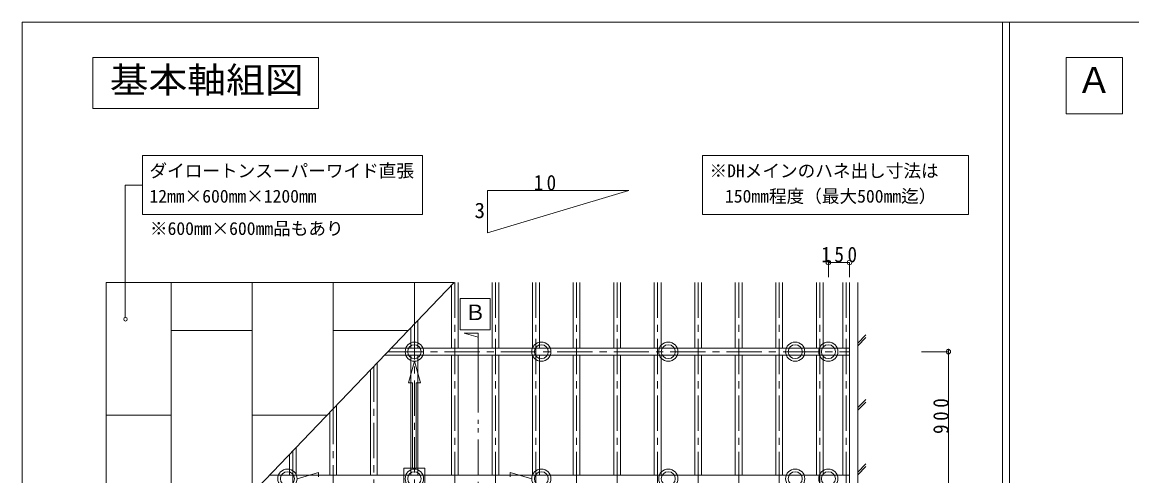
# Model space of a CAD drawing. Units: millimetres at full size, sheet at 1:10, with parts at other scales. Extents: x -2077 to 2023, y -1433 to 1417.
# Drawn here: x -2077 to -504, y 774 to 1417 of the extents above; entities that cross this region are included whole.
import ezdxf
from ezdxf.enums import TextEntityAlignment as Align

# ---------------------------------------------------------------- set-up
doc = ezdxf.new("R2010")
doc.units = ezdxf.units.MM
doc.header["$LTSCALE"] = 10
doc.linetypes.add('CHAIN1', pattern=[8, 5, -1, 1, -1])
doc.linetypes.add('DOUBLE_CHAIN1', pattern=[8.8, 5, -1, 0.6, -0.6, 0.6, -1])
for name, color, linetype, lineweight in [('0-0_基本', 7, 'Continuous', 9), ('0-1_軸組', 7, 'Continuous', 9), ('0-2_インサート', 7, 'Continuous', 9), ('0-3_文字', 7, 'Continuous', 9), ('0-4_ブレース', 7, 'Continuous', 9), ('0-5_仕上', 7, 'Continuous', 9), ('1-2_文字', 7, 'Continuous', 9), ('F-0_図枠', 7, 'Continuous', 9), ('F-1_レイアウト', 7, 'Continuous', 9)]:
    doc.layers.add(name, color=color, linetype=linetype, lineweight=lineweight)
doc.styles.add('ＭＳ ゴシック', font='')
doc.styles.get('ＭＳ ゴシック').set_extended_font_data('MS Gothic')

msp = doc.modelspace()

# ---------------------------------------------------------------- linework, layer by layer
at = {"layer": '0-0_基本', "color": 4, "linetype": 'CHAIN1'}
for p, q in [((-1463.94, 1048.28), (-1463.94, 118.28)), ((-1406.46, 1048.28), (-1406.46, 118.28)), ((-1348.98, 1048.28), (-1348.98, 118.28)), ((-1291.5, 1048.28), (-1291.5, 118.28)), ((-1234.02, 1048.28), (-1234.02, 118.28)), ((-1176.54, 1048.28), (-1176.54, 118.28)), ((-1119.06, 1048.28), (-1119.06, 118.28)), ((-1061.58, 1048.28), (-1061.58, 118.28)), ((-1004.1, 1048.28), (-1004.1, 118.28)), ((-946.62, 1048.28), (-946.62, 118.28)), ((-909.26, 1048.28), (-909.26, 118.28)), ((-1521.42, 989.28), (-1521.42, 118.28)), ((-1558.78, 950.28), (-904.47, 950.28)), ((-1578.9, 929.28), (-1578.9, 118.28)), ((-1636.38, 869.28), (-1636.38, 118.28)), ((-1693.86, 809.28), (-1693.86, 118.28))]:
    msp.add_line(p, q, dxfattribs=at)
at = {"layer": '0-0_基本'}
for p, q in [((-892.47, 1048.28), (-892.47, 106.28)), ((-892.47, 962.44), (-881.39, 974.01)), ((-892.47, 958.72), (-881.39, 970.29)), ((-892.47, 870.99), (-881.39, 882.56)), ((-892.47, 867.26), (-881.39, 878.83)), ((-892.47, 779.53), (-881.39, 791.1)), ((-892.47, 775.8), (-881.39, 787.38))]:
    msp.add_line(p, q, dxfattribs=at)
msp.add_lwpolyline([(-1958.27, 118.28), (-904.47, 118.28), (-904.47, 1048.28)], dxfattribs=at)
at = {"layer": '0-1_軸組'}
for p, q in [((-1468.73, 955.28), (-1468.73, 1044.28)), ((-1459.15, 955.28), (-1459.15, 1048.28)), ((-1411.25, 955.28), (-1411.25, 1048.28)), ((-1401.67, 955.28), (-1401.67, 1048.28)), ((-1353.77, 955.28), (-1353.77, 1048.28)), ((-1344.19, 955.28), (-1344.19, 1048.28)), ((-1296.29, 955.28), (-1296.29, 1048.28)), ((-1286.71, 955.28), (-1286.71, 1048.28)), ((-1238.81, 955.28), (-1238.81, 1048.28)), ((-1229.23, 955.28), (-1229.23, 1048.28)), ((-1181.33, 955.28), (-1181.33, 1048.28)), ((-1171.75, 955.28), (-1171.75, 1048.28)), ((-1123.85, 955.28), (-1123.85, 1048.28)), ((-1114.27, 955.28), (-1114.27, 1048.28)), ((-1066.37, 955.28), (-1066.37, 1048.28)), ((-1056.79, 955.28), (-1056.79, 1048.28)), ((-1008.89, 955.28), (-1008.89, 1048.28)), ((-999.31, 955.28), (-999.31, 1048.28)), ((-951.41, 955.28), (-951.41, 1048.28)), ((-941.83, 955.28), (-941.83, 1048.28)), ((-914.05, 955.28), (-914.05, 1048.28)), ((-904.47, 955.28), (-904.47, 1048.28)), ((-1516.63, 955.28), (-1516.63, 994.28)), ((-1526.21, 955.28), (-1526.21, 984.28)), ((-904.47, 945.28), (-1563.57, 945.28)), ((-904.47, 955.28), (-1553.99, 955.28)), ((-1526.21, 945.28), (-1526.21, 775.28)), ((-1516.63, 945.28), (-1516.63, 775.28)), ((-1468.73, 945.28), (-1468.73, 775.28)), ((-1459.15, 945.28), (-1459.15, 775.28)), ((-1411.25, 945.28), (-1411.25, 775.28)), ((-1401.67, 945.28), (-1401.67, 775.28)), ((-1353.77, 945.28), (-1353.77, 775.28)), ((-1344.19, 945.28), (-1344.19, 775.28)), ((-1296.29, 945.28), (-1296.29, 775.28)), ((-1286.71, 945.28), (-1286.71, 775.28)), ((-1238.81, 945.28), (-1238.81, 775.28)), ((-1229.23, 945.28), (-1229.23, 775.28)), ((-1181.33, 945.28), (-1181.33, 775.28)), ((-1171.75, 945.28), (-1171.75, 775.28)), ((-1123.85, 945.28), (-1123.85, 775.28)), ((-1114.27, 945.28), (-1114.27, 775.28)), ((-1066.37, 945.28), (-1066.37, 775.28)), ((-1056.79, 945.28), (-1056.79, 775.28)), ((-1008.89, 945.28), (-1008.89, 775.28)), ((-999.31, 945.28), (-999.31, 775.28)), ((-951.41, 945.28), (-951.41, 775.28)), ((-941.83, 945.28), (-941.83, 775.28)), ((-914.05, 945.28), (-914.05, 775.28)), ((-904.47, 945.28), (-904.47, 775.28)), ((-1574.11, 934.28), (-1574.11, 775.28)), ((-1583.69, 924.28), (-1583.69, 775.28)), ((-1631.59, 874.28), (-1631.59, 775.28)), ((-1641.17, 864.28), (-1641.17, 775.28)), ((-1698.65, 804.28), (-1698.65, 775.28)), ((-1689.07, 814.28), (-1689.07, 775.28)), ((-904.47, 775.28), (-1726.43, 775.28))]:
    msp.add_line(p, q, dxfattribs=at)
at = {"layer": '0-2_インサート'}
for centre, radius in [((-1341.42, 950.28), 13.62), ((-1341.42, 950.28), 9.89), ((-1161.42, 950.28), 13.62), ((-1161.42, 950.28), 9.89), ((-981.42, 950.28), 13.62), ((-981.42, 950.28), 9.89), ((-934.47, 950.28), 13.62), ((-934.47, 950.28), 9.89), ((-1701.42, 770.28), 13.62), ((-1701.42, 770.28), 9.89), ((-1341.42, 770.28), 13.62), ((-1341.42, 770.28), 9.89), ((-1161.42, 770.28), 13.62), ((-1161.42, 770.28), 9.89), ((-981.42, 770.28), 13.62), ((-981.42, 770.28), 9.89), ((-934.47, 770.28), 13.62), ((-934.47, 770.28), 9.89)]:
    msp.add_circle(centre, radius, dxfattribs=at)
for centre, major_axis in [((-1521.42, 950.28), (0, 13.62)), ((-1521.42, 950.28), (0, 9.89)), ((-1521.42, 770.28), (0, 13.62)), ((-1521.42, 770.28), (0, 9.89))]:
    msp.add_ellipse(centre, major_axis=major_axis, ratio=0.958, dxfattribs=at)
at = {"layer": '0-3_文字'}
for p, q in [((-1977.43, 1294.98), (-1977.43, 1367.18)), ((-1977.43, 1367.18), (-1657.38, 1367.18)), ((-1977.43, 1294.98), (-1977.43, 1367.18)), ((-1977.43, 1367.18), (-1657.38, 1367.18)), ((-1657.38, 1367.18), (-1657.38, 1294.98)), ((-1657.38, 1367.18), (-1657.38, 1294.98)), ((-1657.38, 1294.98), (-1977.43, 1294.98)), ((-1657.38, 1294.98), (-1977.43, 1294.98)), ((-1907, 1228.46), (-1907, 1144.46)), ((-1113.01, 1228.46), (-1113.01, 1144.46)), ((-1113.01, 1228.46), (-735.99, 1228.46)), ((-735.99, 1228.46), (-735.99, 1144.46)), ((-1417.51, 1178.47), (-1417.51, 1118.47)), ((-1417.51, 1118.47), (-1217.51, 1178.47)), ((-1417.51, 1178.47), (-1217.51, 1178.47)), ((-1907, 1144.46), (-1509.99, 1144.46)), ((-1113.01, 1144.46), (-735.99, 1144.46)), ((-934.47, 1076.68), (-934.47, 1055.84)), ((-934.47, 1076.68), (-904.47, 1076.68)), ((-904.47, 1076.68), (-904.47, 1055.84)), ((-1456.28, 1025.42), (-1414.13, 1025.42)), ((-1456.28, 981.42), (-1456.28, 1025.42)), ((-1414.13, 1025.42), (-1414.13, 981.42)), ((-1414.13, 981.42), (-1456.28, 981.42)), ((-1450.96, 976.56), (-1430.91, 970.95)), ((-1430.91, 976.56), (-1450.96, 976.56)), ((-1430.91, 913.86), (-1430.91, 976.56)), ((-764.21, 950.28), (-802.53, 950.28)), ((-764.21, 954.28), (-764.21, 226.28))]:
    msp.add_line(p, q, dxfattribs=at)
at = {"layer": '0-3_文字', "color": 4, "linetype": 'DOUBLE_CHAIN1'}
msp.add_line((-1430.91, 913.86), (-1430.91, 620.39), dxfattribs=at)
at = {"layer": '0-3_文字'}
for points in [[(-1907, 1228.46), (-1509.99, 1228.46), (-1509.99, 1144.46)], [(-1907.58, 1186.46), (-1931.24, 1186.46), (-1931.24, 998.86)]]:
    msp.add_lwpolyline(points, dxfattribs=at)
for centre in [(-934.47, 1076.68), (-904.47, 1076.68)]:
    msp.add_circle(centre, 3.19, dxfattribs=at)
for centre, major_axis in [((-1930.94, 996.27), (0, 2.59)), ((-764.21, 950.28), (0, 3.19))]:
    msp.add_ellipse(centre, major_axis=major_axis, ratio=0.958, dxfattribs=at)
at = {"layer": '0-4_ブレース'}
for p, q in [((-1521.42, 936.66), (-1529.96, 906.12)), ((-1529.96, 906.12), (-1523.92, 906.12)), ((-1523.92, 906.12), (-1523.92, 785.28)), ((-1518.92, 906.12), (-1518.92, 785.28))]:
    msp.add_line(p, q, dxfattribs=at)
for points in [[(-1521.42, 936.66), (-1512.88, 906.12), (-1518.92, 906.12)], [(-1687.8, 770.28), (-1657.26, 778.82), (-1657.26, 772.78)], [(-1355.05, 770.28), (-1385.58, 778.82), (-1385.58, 772.78)]]:
    msp.add_lwpolyline(points, dxfattribs=at)
msp.add_lwpolyline([(-1536.42, 755.28), (-1506.42, 755.28), (-1506.42, 785.28), (-1536.42, 785.28)], close=True, dxfattribs=at)
at = {"layer": '0-5_仕上'}
for p, q in [((-1958.27, 1048.28), (-1464.9, 1048.28)), ((-1866.3, 629.28), (-1866.3, 1048.28)), ((-1751.34, 749.28), (-1751.34, 1048.28)), ((-1636.38, 869.28), (-1636.38, 1048.28)), ((-1521.42, 989.28), (-1521.42, 1048.28)), ((-1751.34, 980.28), (-1866.3, 980.28)), ((-1530.04, 980.28), (-1636.38, 980.28)), ((-1958.27, 860.28), (-1866.1, 860.28)), ((-1645, 860.28), (-1751.34, 860.28))]:
    msp.add_line(p, q, dxfattribs=at)
msp.add_lwpolyline([(-1958.27, 1048.28), (-1958.27, 533.28), (-1464.9, 1048.28)], dxfattribs=at)
at = {"layer": '1-2_文字'}
for p, q in [((-597.43, 1367.18), (-597.43, 1287.18)), ((-517.43, 1367.18), (-597.43, 1367.18)), ((-517.43, 1287.18), (-517.43, 1367.18)), ((-597.43, 1287.18), (-517.43, 1287.18))]:
    msp.add_line(p, q, dxfattribs=at)
at = {"layer": 'F-0_図枠'}
for p in [(2022.57, 1417.18), (-2077.43, -1432.82)]:
    msp.add_line(p, (-2077.43, 1417.18), dxfattribs=at)
at = {"layer": 'F-1_レイアウト'}
for p, q in [((-687.43, -1252.82), (-687.43, 1417.18)), ((-677.43, -156.93), (-677.43, 1417.18))]:
    msp.add_line(p, q, dxfattribs=at)

# ---------------------------------------------------------------- texts
at = {"layer": '0-3_文字', "style": 'ＭＳ ゴシック', "width": 1.1}
msp.add_text('基本軸組図', height=36.66, dxfattribs=at).set_placement((-1953.34, 1306.08), align=Align.BOTTOM_LEFT)
msp.add_text('基本軸組図', height=36.66, dxfattribs=at).set_placement((-1953.34, 1306.08), align=Align.BOTTOM_LEFT)
at = {"layer": '0-3_文字', "style": 'ＭＳ ゴシック'}
for s, height, p in [('ダイロートンスーパーワイド直張', 18.33, (-1897, 1191.96)), ('※DHメインのハネ出し寸法は', 18.33, (-1103.01, 1191.96)), ('150mm程度（最大500mm迄）', 18.33, (-1081.03, 1155.96)), ('12mm×600mm×1200mm', 18.33, (-1897, 1155.96)), ('3', 21.99, (-1436.22, 1132.9)), ('※600mm×600mm品もあり', 18.33, (-1896.31, 1110.16)), ('Ｂ', 21.99, (-1450.2, 988.42))]:
    msp.add_text(s, height=height, dxfattribs=at).set_placement(p, align=Align.BOTTOM_LEFT)
at = {"layer": '0-3_文字', "char_height": 21.99, "attachment_point": 7, "style": 'ＭＳ ゴシック'}
for s, insert in [('\\T1.36;\\W0.9;10', (-1352.23, 1178.47)), ('\\T1.38;\\W0.9;150', (-944.47, 1076.68))]:
    msp.add_mtext(s, dxfattribs=dict(at, insert=insert))
at = {"layer": '0-3_文字', "insert": (-763.58, 833.66), "char_height": 21.99, "attachment_point": 7, "rotation": 90, "style": 'ＭＳ ゴシック'}
msp.add_mtext('\\T1.38;\\W0.9;900', dxfattribs=at)
at = {"layer": '1-2_文字', "style": 'ＭＳ ゴシック'}
msp.add_text('Ａ', height=36.66, dxfattribs=at).set_placement((-582.71, 1306.01), align=Align.BOTTOM_LEFT)

doc.saveas('drawing.dxf')
